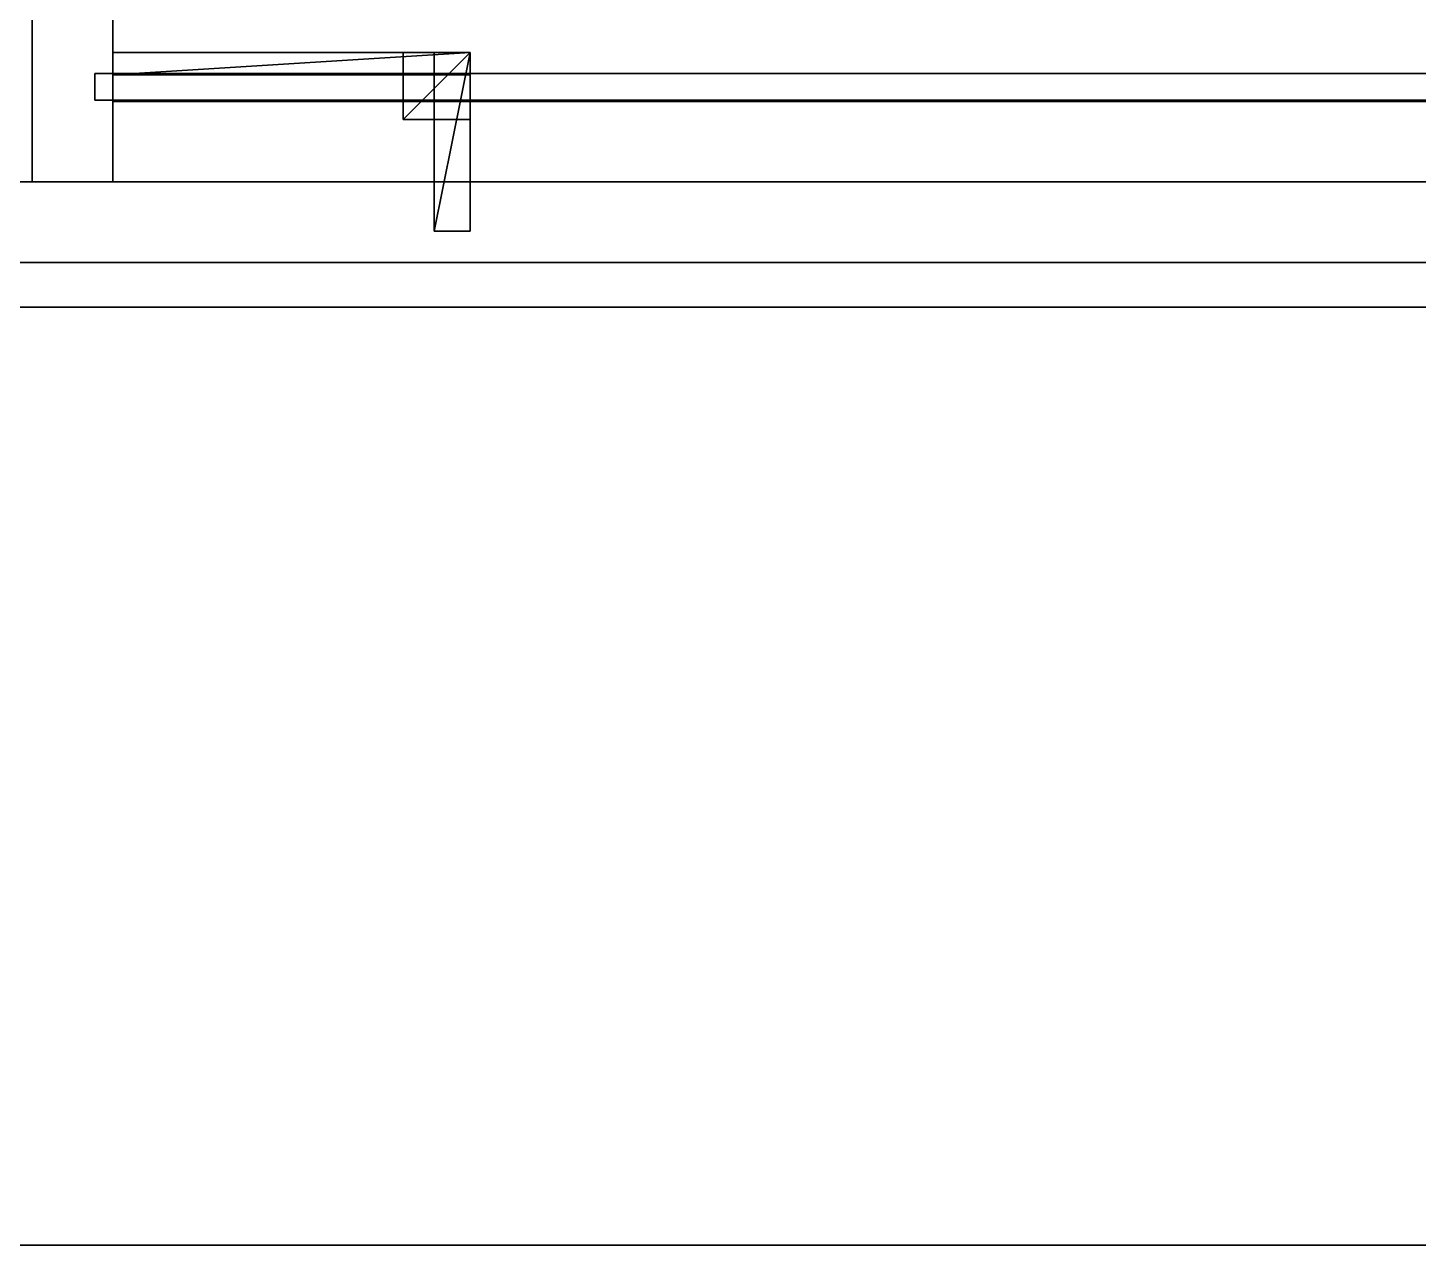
# Model space of a CAD drawing. Extents: x 0 to 6014, y -2453 to 0.
# Drawn here: x 3038 to 3349.2, y -2453 to -2180.5 of the extents above; entities that cross this region are included whole.
import ezdxf

# ---------------------------------------------------------------- set-up
doc = ezdxf.new("R2010")
doc.units = 0
for name, color, linetype in [('LAYER0', 7, 'CONTINUOUS'), ('LAYER1', 7, 'CONTINUOUS'), ('LAYER692', 7, 'CONTINUOUS'), ('LAYER699', 45, 'CONTINUOUS'), ('LAYER700', 2, 'CONTINUOUS'), ('LAYER701', 7, 'CONTINUOUS'), ('LAYER702', 253, 'CONTINUOUS'), ('LAYER703', 253, 'CONTINUOUS'), ('LAYER704', 253, 'CONTINUOUS'), ('LAYER705', 253, 'CONTINUOUS'), ('LAYER706', 253, 'CONTINUOUS'), ('LAYER707', 253, 'CONTINUOUS'), ('LAYER708', 45, 'CONTINUOUS'), ('LAYER718', 45, 'CONTINUOUS'), ('LAYER719', 45, 'CONTINUOUS'), ('LAYER721', 45, 'CONTINUOUS'), ('LAYER730', 2, 'CONTINUOUS'), ('LAYER731', 7, 'CONTINUOUS'), ('LAYER732', 253, 'CONTINUOUS'), ('LAYER733', 253, 'CONTINUOUS'), ('LAYER734', 253, 'CONTINUOUS'), ('LAYER735', 253, 'CONTINUOUS'), ('LAYER736', 253, 'CONTINUOUS'), ('LAYER737', 253, 'CONTINUOUS'), ('LAYER738', 7, 'CONTINUOUS'), ('LAYER748', 7, 'CONTINUOUS'), ('LAYER749', 7, 'CONTINUOUS'), ('LAYER751', 7, 'CONTINUOUS'), ('LAYER794', 7, 'CONTINUOUS')]:
    doc.layers.add(name, color=color, linetype=linetype)

msp = doc.modelspace()

# ---------------------------------------------------------------- linework, layer by layer
at = {"layer": 'LAYER0'}
for points, invisible_edges in [([(2107, -1840), (4585, 0), (2107, -2453), (2107, -1840)], 3), ([(2107, -2453), (4585, 0), (4585, -640), (2107, -2453)], 5), ([(2107, -2453), (4585, -640), (6013.69, -2453), (2107, -2453)], 3), ([(2107, -1840, 5), (6013.69, -2453, 5), (4585, -640, 5), (2107, -1840, 5)], 7), ([(6013.69, -2453, 5), (2107, -1840, 5), (2107, -2453, 5), (6013.69, -2453, 5)], 1), ([(6013.69, -2453, 5), (2107, -2453), (6013.69, -2453), (6013.69, -2453, 5)], 1), ([(2107, -2453), (6013.69, -2453, 5), (2107, -2453, 5), (2107, -2453)], 1)]:
    msp.add_3dface(points, dxfattribs=dict(at, invisible_edges=invisible_edges))
at = {"layer": 'LAYER692', "invisible_edges": 1}
for points in [[(3677, -1693, 942), (2257, -2243, 942), (2257, -1693, 942), (3677, -1693, 942)], [(2257, -2243, 942), (3677, -1693, 942), (3677, -2243, 942), (2257, -2243, 942)], [(3677, -2243, 962), (2257, -1693, 962), (2257, -2243, 962), (3677, -2243, 962)], [(2257, -1693, 962), (3677, -2243, 962), (3677, -1693, 962), (2257, -1693, 962)], [(3677, -2243, 962), (2257, -2243, 942), (3677, -2243, 942), (3677, -2243, 962)], [(2257, -2243, 942), (3677, -2243, 962), (2257, -2243, 962), (2257, -2243, 942)]]:
    msp.add_3dface(points, dxfattribs=at)
at = {"layer": 'LAYER699', "invisible_edges": 1}
for points in [[(2257, -2215, 942), (3657, -2215, 5), (2257, -2215, 5), (2257, -2215, 942)], [(3657, -2215, 5), (2257, -2215, 942), (3657, -2215, 942), (3657, -2215, 5)], [(2257, -2233, 5), (3657, -2215, 5), (3657, -2233, 5), (2257, -2233, 5)], [(3657, -2215, 5), (2257, -2233, 5), (2257, -2215, 5), (3657, -2215, 5)], [(2257, -2215, 942), (3657, -2233, 942), (3657, -2215, 942), (2257, -2215, 942)], [(3657, -2233, 942), (2257, -2215, 942), (2257, -2233, 942), (3657, -2233, 942)], [(3657, -2233, 942), (2257, -2233, 5), (3657, -2233, 5), (3657, -2233, 942)], [(2257, -2233, 5), (3657, -2233, 942), (2257, -2233, 942), (2257, -2233, 5)]]:
    msp.add_3dface(points, dxfattribs=at)
at = {"layer": 'LAYER700'}
for points in [[(3057, -2186, 878), (3057, -2191, 878), (3057, -2186, 901), (3057, -2186, 878)], [(3057, -2186, 901), (3057, -2191, 878), (3057, -2191, 901), (3057, -2186, 901)], [(3057, -2186, 901), (3057, -2191, 901), (3137, -2186, 901), (3057, -2186, 901)], [(3137, -2186, 901), (3057, -2191, 901), (3137, -2191, 901), (3137, -2186, 901)], [(3057, -2186, 901), (3137, -2186, 901), (3057, -2186, 878), (3057, -2186, 901)], [(3057, -2186, 878), (3137, -2186, 901), (3137, -2186, 878), (3057, -2186, 878)], [(3057, -2186, 878), (3137, -2186, 878), (3057, -2191, 878), (3057, -2186, 878)], [(3057, -2191, 878), (3137, -2186, 878), (3137, -2191, 878), (3057, -2191, 878)], [(3137, -2186, 901), (3137, -2191, 901), (3137, -2186, 878), (3137, -2186, 901)], [(3137, -2186, 878), (3137, -2191, 901), (3137, -2191, 878), (3137, -2186, 878)], [(3057, -2191, 878), (3137, -2191, 878), (3057, -2191, 901), (3057, -2191, 878)], [(3057, -2191, 901), (3137, -2191, 878), (3137, -2191, 901), (3057, -2191, 901)]]:
    msp.add_3dface(points, dxfattribs=at)
at = {"layer": 'LAYER701', "invisible_edges": 1}
for points in [[(3137, -2186, 878), (3057, -2186, 901), (3137, -2186, 901), (3137, -2186, 878)], [(3057, -2186, 901), (3137, -2186, 878), (3057, -2186, 878), (3057, -2186, 901)], [(3137, -2191, 901), (3057, -2186, 901), (3057, -2191, 901), (3137, -2191, 901)], [(3057, -2186, 901), (3137, -2191, 901), (3137, -2186, 901), (3057, -2186, 901)], [(3057, -2191, 878), (3057, -2186, 901), (3057, -2186, 878), (3057, -2191, 878)], [(3057, -2186, 901), (3057, -2191, 878), (3057, -2191, 901), (3057, -2186, 901)], [(3137, -2186, 878), (3057, -2191, 878), (3057, -2186, 878), (3137, -2186, 878)], [(3057, -2191, 878), (3137, -2186, 878), (3137, -2191, 878), (3057, -2191, 878)], [(3137, -2191, 901), (3137, -2186, 878), (3137, -2186, 901), (3137, -2191, 901)], [(3137, -2186, 878), (3137, -2191, 901), (3137, -2191, 878), (3137, -2186, 878)], [(3057, -2191, 878), (3137, -2191, 901), (3057, -2191, 901), (3057, -2191, 878)], [(3137, -2191, 901), (3057, -2191, 878), (3137, -2191, 878), (3137, -2191, 901)]]:
    msp.add_3dface(points, dxfattribs=at)
at = {"layer": 'LAYER702'}
for points in [[(3122, -2186, 886), (3122, -2201, 886), (3122, -2186, 901), (3122, -2186, 886)], [(3122, -2186, 901), (3122, -2201, 886), (3122, -2201, 901), (3122, -2186, 901)], [(3122, -2186, 901), (3122, -2201, 901), (3137, -2186, 901), (3122, -2186, 901)], [(3137, -2186, 901), (3122, -2201, 901), (3137, -2201, 901), (3137, -2186, 901)], [(3122, -2186, 901), (3137, -2186, 901), (3122, -2186, 886), (3122, -2186, 901)], [(3122, -2186, 886), (3137, -2186, 901), (3137, -2186, 886), (3122, -2186, 886)], [(3122, -2186, 886), (3137, -2186, 886), (3122, -2201, 886), (3122, -2186, 886)], [(3122, -2201, 886), (3137, -2186, 886), (3137, -2201, 886), (3122, -2201, 886)], [(3137, -2186, 901), (3137, -2201, 901), (3137, -2186, 886), (3137, -2186, 901)], [(3137, -2186, 886), (3137, -2201, 901), (3137, -2201, 886), (3137, -2186, 886)], [(3122, -2201, 886), (3137, -2201, 886), (3122, -2201, 901), (3122, -2201, 886)], [(3122, -2201, 901), (3137, -2201, 886), (3137, -2201, 901), (3122, -2201, 901)]]:
    msp.add_3dface(points, dxfattribs=at)
at = {"layer": 'LAYER703'}
for points in [[(3122, -2186, 886), (3122, -2201, 886), (3122, -2186, 901), (3122, -2186, 886)], [(3122, -2186, 901), (3122, -2201, 886), (3122, -2201, 901), (3122, -2186, 901)], [(3122, -2186, 901), (3122, -2201, 901), (3137, -2186, 901), (3122, -2186, 901)], [(3137, -2186, 901), (3122, -2201, 901), (3137, -2201, 901), (3137, -2186, 901)], [(3122, -2186, 901), (3137, -2186, 901), (3122, -2186, 886), (3122, -2186, 901)], [(3122, -2186, 886), (3137, -2186, 901), (3137, -2186, 886), (3122, -2186, 886)], [(3122, -2186, 886), (3137, -2186, 886), (3122, -2201, 886), (3122, -2186, 886)], [(3122, -2201, 886), (3137, -2186, 886), (3137, -2201, 886), (3122, -2201, 886)], [(3137, -2186, 901), (3137, -2201, 901), (3137, -2186, 886), (3137, -2186, 901)], [(3137, -2186, 886), (3137, -2201, 901), (3137, -2201, 886), (3137, -2186, 886)], [(3122, -2201, 886), (3137, -2201, 886), (3122, -2201, 901), (3122, -2201, 886)], [(3122, -2201, 901), (3137, -2201, 886), (3137, -2201, 901), (3122, -2201, 901)]]:
    msp.add_3dface(points, dxfattribs=at)
at = {"layer": 'LAYER704'}
for points in [[(3122, -2186, 886), (3122, -2201, 886), (3122, -2186, 901), (3122, -2186, 886)], [(3122, -2186, 901), (3122, -2201, 886), (3122, -2201, 901), (3122, -2186, 901)], [(3122, -2186, 901), (3122, -2201, 901), (3137, -2186, 901), (3122, -2186, 901)], [(3137, -2186, 901), (3122, -2201, 901), (3137, -2201, 901), (3137, -2186, 901)], [(3122, -2186, 901), (3137, -2186, 901), (3122, -2186, 886), (3122, -2186, 901)], [(3122, -2186, 886), (3137, -2186, 901), (3137, -2186, 886), (3122, -2186, 886)], [(3122, -2186, 886), (3137, -2186, 886), (3122, -2201, 886), (3122, -2186, 886)], [(3122, -2201, 886), (3137, -2186, 886), (3137, -2201, 886), (3122, -2201, 886)], [(3137, -2186, 901), (3137, -2201, 901), (3137, -2186, 886), (3137, -2186, 901)], [(3137, -2186, 886), (3137, -2201, 901), (3137, -2201, 886), (3137, -2186, 886)], [(3122, -2201, 886), (3137, -2201, 886), (3122, -2201, 901), (3122, -2201, 886)], [(3122, -2201, 901), (3137, -2201, 886), (3137, -2201, 901), (3122, -2201, 901)]]:
    msp.add_3dface(points, dxfattribs=at)
at = {"layer": 'LAYER705'}
for points in [[(3122, -2186, 886), (3122, -2201, 886), (3122, -2186, 901), (3122, -2186, 886)], [(3122, -2186, 901), (3122, -2201, 886), (3122, -2201, 901), (3122, -2186, 901)], [(3122, -2186, 901), (3122, -2201, 901), (3137, -2186, 901), (3122, -2186, 901)], [(3137, -2186, 901), (3122, -2201, 901), (3137, -2201, 901), (3137, -2186, 901)], [(3122, -2186, 901), (3137, -2186, 901), (3122, -2186, 886), (3122, -2186, 901)], [(3122, -2186, 886), (3137, -2186, 901), (3137, -2186, 886), (3122, -2186, 886)], [(3122, -2186, 886), (3137, -2186, 886), (3122, -2201, 886), (3122, -2186, 886)], [(3122, -2201, 886), (3137, -2186, 886), (3137, -2201, 886), (3122, -2201, 886)], [(3137, -2186, 901), (3137, -2201, 901), (3137, -2186, 886), (3137, -2186, 901)], [(3137, -2186, 886), (3137, -2201, 901), (3137, -2201, 886), (3137, -2186, 886)], [(3122, -2201, 886), (3137, -2201, 886), (3122, -2201, 901), (3122, -2201, 886)], [(3122, -2201, 901), (3137, -2201, 886), (3137, -2201, 901), (3122, -2201, 901)]]:
    msp.add_3dface(points, dxfattribs=at)
at = {"layer": 'LAYER706'}
for points in [[(3129, -2186, 893), (3129, -2226, 893), (3129, -2186, 901), (3129, -2186, 893)], [(3129, -2186, 901), (3129, -2226, 893), (3129, -2226, 901), (3129, -2186, 901)], [(3129, -2186, 901), (3129, -2226, 901), (3137, -2186, 901), (3129, -2186, 901)], [(3137, -2186, 901), (3129, -2226, 901), (3137, -2226, 901), (3137, -2186, 901)], [(3129, -2186, 901), (3137, -2186, 901), (3129, -2186, 893), (3129, -2186, 901)], [(3129, -2186, 893), (3137, -2186, 901), (3137, -2186, 893), (3129, -2186, 893)], [(3129, -2186, 893), (3137, -2186, 893), (3129, -2226, 893), (3129, -2186, 893)], [(3129, -2226, 893), (3137, -2186, 893), (3137, -2226, 893), (3129, -2226, 893)], [(3137, -2186, 901), (3137, -2226, 901), (3137, -2186, 893), (3137, -2186, 901)], [(3137, -2186, 893), (3137, -2226, 901), (3137, -2226, 893), (3137, -2186, 893)], [(3129, -2226, 893), (3137, -2226, 893), (3129, -2226, 901), (3129, -2226, 893)], [(3129, -2226, 901), (3137, -2226, 893), (3137, -2226, 901), (3129, -2226, 901)]]:
    msp.add_3dface(points, dxfattribs=at)
at = {"layer": 'LAYER707'}
for points in [[(3057, -2186, 885), (3057, -2191, 885), (3057, -2186, 901), (3057, -2186, 885)], [(3057, -2186, 901), (3057, -2191, 885), (3057, -2191, 901), (3057, -2186, 901)], [(3057, -2186, 901), (3057, -2191, 901), (3137, -2186, 901), (3057, -2186, 901)], [(3137, -2186, 901), (3057, -2191, 901), (3137, -2191, 901), (3137, -2186, 901)], [(3057, -2186, 901), (3137, -2186, 901), (3057, -2186, 885), (3057, -2186, 901)], [(3057, -2186, 885), (3137, -2186, 901), (3137, -2186, 885), (3057, -2186, 885)], [(3057, -2186, 885), (3137, -2186, 885), (3057, -2191, 885), (3057, -2186, 885)], [(3057, -2191, 885), (3137, -2186, 885), (3137, -2191, 885), (3057, -2191, 885)], [(3137, -2186, 901), (3137, -2191, 901), (3137, -2186, 885), (3137, -2186, 901)], [(3137, -2186, 885), (3137, -2191, 901), (3137, -2191, 885), (3137, -2186, 885)], [(3057, -2191, 885), (3137, -2191, 885), (3057, -2191, 901), (3057, -2191, 885)], [(3057, -2191, 901), (3137, -2191, 885), (3137, -2191, 901), (3057, -2191, 901)]]:
    msp.add_3dface(points, dxfattribs=at)
at = {"layer": 'LAYER708', "invisible_edges": 1}
for points in [[(3057, -2215, 506), (3639, -1705, 506), (3639, -2215, 506), (3057, -2215, 506)], [(3639, -1705, 506), (3057, -2215, 506), (3057, -1705, 506), (3639, -1705, 506)], [(3057, -2215, 506), (3057, -1705, 524), (3057, -1705, 506), (3057, -2215, 506)], [(3057, -1705, 524), (3057, -2215, 506), (3057, -2215, 524), (3057, -1705, 524)], [(3057, -1705, 524), (3639, -2215, 524), (3639, -1705, 524), (3057, -1705, 524)], [(3639, -2215, 524), (3057, -1705, 524), (3057, -2215, 524), (3639, -2215, 524)], [(3639, -2215, 524), (3057, -2215, 506), (3639, -2215, 506), (3639, -2215, 524)], [(3057, -2215, 506), (3639, -2215, 524), (3057, -2215, 524), (3057, -2215, 506)]]:
    msp.add_3dface(points, dxfattribs=at)
at = {"layer": 'LAYER718', "invisible_edges": 1}
for points in [[(3057, -2215, 505), (3039, -1705, 505), (3057, -1705, 505), (3057, -2215, 505)], [(3039, -1705, 505), (3057, -2215, 505), (3039, -2215, 505), (3039, -1705, 505)], [(3039, -2215, 942), (3057, -1705, 942), (3039, -1705, 942), (3039, -2215, 942)], [(3057, -1705, 942), (3039, -2215, 942), (3057, -2215, 942), (3057, -1705, 942)], [(3039, -1705, 505), (3039, -2215, 942), (3039, -1705, 942), (3039, -1705, 505)], [(3039, -2215, 942), (3039, -1705, 505), (3039, -2215, 505), (3039, -2215, 942)], [(3057, -2215, 505), (3057, -1705, 942), (3057, -2215, 942), (3057, -2215, 505)], [(3057, -1705, 942), (3057, -2215, 505), (3057, -1705, 505), (3057, -1705, 942)], [(3039, -2215, 942), (3057, -2215, 505), (3057, -2215, 942), (3039, -2215, 942)], [(3057, -2215, 505), (3039, -2215, 942), (3039, -2215, 505), (3057, -2215, 505)]]:
    msp.add_3dface(points, dxfattribs=at)
at = {"layer": 'LAYER719', "invisible_edges": 1}
for points in [[(3053, -2190.7, 520), (3053, -2196.7, 941.5), (3053, -2190.7, 941.5), (3053, -2190.7, 520)], [(3053, -2196.7, 941.5), (3053, -2190.7, 520), (3053, -2196.7, 520), (3053, -2196.7, 941.5)], [(3643, -2190.7, 941.5), (3053, -2196.7, 941.5), (3643, -2196.7, 941.5), (3643, -2190.7, 941.5)], [(3053, -2196.7, 941.5), (3643, -2190.7, 941.5), (3053, -2190.7, 941.5), (3053, -2196.7, 941.5)], [(3053, -2190.7, 520), (3643, -2196.7, 520), (3053, -2196.7, 520), (3053, -2190.7, 520)], [(3643, -2196.7, 520), (3053, -2190.7, 520), (3643, -2190.7, 520), (3643, -2196.7, 520)], [(3643, -2190.7, 941.5), (3053, -2190.7, 520), (3053, -2190.7, 941.5), (3643, -2190.7, 941.5)], [(3053, -2190.7, 520), (3643, -2190.7, 941.5), (3643, -2190.7, 520), (3053, -2190.7, 520)], [(3643, -2196.7, 520), (3053, -2196.7, 941.5), (3053, -2196.7, 520), (3643, -2196.7, 520)], [(3053, -2196.7, 941.5), (3643, -2196.7, 520), (3643, -2196.7, 941.5), (3053, -2196.7, 941.5)]]:
    msp.add_3dface(points, dxfattribs=at)
at = {"layer": 'LAYER721', "invisible_edges": 1}
for points in [[(3057, -2197, 821.5), (3057, -2215, 941.5), (3057, -2197, 941.5), (3057, -2197, 821.5)], [(3057, -2215, 941.5), (3057, -2197, 821.5), (3057, -2215, 821.5), (3057, -2215, 941.5)], [(3639, -2197, 941.5), (3057, -2215, 941.5), (3639, -2215, 941.5), (3639, -2197, 941.5)], [(3057, -2215, 941.5), (3639, -2197, 941.5), (3057, -2197, 941.5), (3057, -2215, 941.5)], [(3057, -2197, 821.5), (3639, -2215, 821.5), (3057, -2215, 821.5), (3057, -2197, 821.5)], [(3639, -2215, 821.5), (3057, -2197, 821.5), (3639, -2197, 821.5), (3639, -2215, 821.5)], [(3639, -2197, 941.5), (3057, -2197, 821.5), (3057, -2197, 941.5), (3639, -2197, 941.5)], [(3057, -2197, 821.5), (3639, -2197, 941.5), (3639, -2197, 821.5), (3057, -2197, 821.5)], [(3639, -2215, 821.5), (3057, -2215, 941.5), (3057, -2215, 821.5), (3639, -2215, 821.5)], [(3057, -2215, 941.5), (3639, -2215, 821.5), (3639, -2215, 941.5), (3057, -2215, 941.5)]]:
    msp.add_3dface(points, dxfattribs=at)
at = {"layer": 'LAYER730'}
for points in [[(3057, -2186, 441), (3057, -2191, 441), (3057, -2186, 464), (3057, -2186, 441)], [(3057, -2186, 464), (3057, -2191, 441), (3057, -2191, 464), (3057, -2186, 464)], [(3057, -2186, 464), (3057, -2191, 464), (3137, -2186, 464), (3057, -2186, 464)], [(3137, -2186, 464), (3057, -2191, 464), (3137, -2191, 464), (3137, -2186, 464)], [(3057, -2186, 464), (3137, -2186, 464), (3057, -2186, 441), (3057, -2186, 464)], [(3057, -2186, 441), (3137, -2186, 464), (3137, -2186, 441), (3057, -2186, 441)], [(3057, -2186, 441), (3137, -2186, 441), (3057, -2191, 441), (3057, -2186, 441)], [(3057, -2191, 441), (3137, -2186, 441), (3137, -2191, 441), (3057, -2191, 441)], [(3137, -2186, 464), (3137, -2191, 464), (3137, -2186, 441), (3137, -2186, 464)], [(3137, -2186, 441), (3137, -2191, 464), (3137, -2191, 441), (3137, -2186, 441)], [(3057, -2191, 441), (3137, -2191, 441), (3057, -2191, 464), (3057, -2191, 441)], [(3057, -2191, 464), (3137, -2191, 441), (3137, -2191, 464), (3057, -2191, 464)]]:
    msp.add_3dface(points, dxfattribs=at)
at = {"layer": 'LAYER731', "invisible_edges": 1}
for points in [[(3137, -2186, 441), (3057, -2186, 464), (3137, -2186, 464), (3137, -2186, 441)], [(3057, -2186, 464), (3137, -2186, 441), (3057, -2186, 441), (3057, -2186, 464)], [(3137, -2191, 464), (3057, -2186, 464), (3057, -2191, 464), (3137, -2191, 464)], [(3057, -2186, 464), (3137, -2191, 464), (3137, -2186, 464), (3057, -2186, 464)], [(3057, -2191, 441), (3057, -2186, 464), (3057, -2186, 441), (3057, -2191, 441)], [(3057, -2186, 464), (3057, -2191, 441), (3057, -2191, 464), (3057, -2186, 464)], [(3137, -2186, 441), (3057, -2191, 441), (3057, -2186, 441), (3137, -2186, 441)], [(3057, -2191, 441), (3137, -2186, 441), (3137, -2191, 441), (3057, -2191, 441)], [(3137, -2191, 464), (3137, -2186, 441), (3137, -2186, 464), (3137, -2191, 464)], [(3137, -2186, 441), (3137, -2191, 464), (3137, -2191, 441), (3137, -2186, 441)], [(3057, -2191, 441), (3137, -2191, 464), (3057, -2191, 464), (3057, -2191, 441)], [(3137, -2191, 464), (3057, -2191, 441), (3137, -2191, 441), (3137, -2191, 464)]]:
    msp.add_3dface(points, dxfattribs=at)
at = {"layer": 'LAYER732'}
for points in [[(3122, -2186, 449), (3122, -2201, 449), (3122, -2186, 464), (3122, -2186, 449)], [(3122, -2186, 464), (3122, -2201, 449), (3122, -2201, 464), (3122, -2186, 464)], [(3122, -2186, 464), (3122, -2201, 464), (3137, -2186, 464), (3122, -2186, 464)], [(3137, -2186, 464), (3122, -2201, 464), (3137, -2201, 464), (3137, -2186, 464)], [(3122, -2186, 464), (3137, -2186, 464), (3122, -2186, 449), (3122, -2186, 464)], [(3122, -2186, 449), (3137, -2186, 464), (3137, -2186, 449), (3122, -2186, 449)], [(3122, -2186, 449), (3137, -2186, 449), (3122, -2201, 449), (3122, -2186, 449)], [(3122, -2201, 449), (3137, -2186, 449), (3137, -2201, 449), (3122, -2201, 449)], [(3137, -2186, 464), (3137, -2201, 464), (3137, -2186, 449), (3137, -2186, 464)], [(3137, -2186, 449), (3137, -2201, 464), (3137, -2201, 449), (3137, -2186, 449)], [(3122, -2201, 449), (3137, -2201, 449), (3122, -2201, 464), (3122, -2201, 449)], [(3122, -2201, 464), (3137, -2201, 449), (3137, -2201, 464), (3122, -2201, 464)]]:
    msp.add_3dface(points, dxfattribs=at)
at = {"layer": 'LAYER733'}
for points in [[(3122, -2186, 449), (3122, -2201, 449), (3122, -2186, 464), (3122, -2186, 449)], [(3122, -2186, 464), (3122, -2201, 449), (3122, -2201, 464), (3122, -2186, 464)], [(3122, -2186, 464), (3122, -2201, 464), (3137, -2186, 464), (3122, -2186, 464)], [(3137, -2186, 464), (3122, -2201, 464), (3137, -2201, 464), (3137, -2186, 464)], [(3122, -2186, 464), (3137, -2186, 464), (3122, -2186, 449), (3122, -2186, 464)], [(3122, -2186, 449), (3137, -2186, 464), (3137, -2186, 449), (3122, -2186, 449)], [(3122, -2186, 449), (3137, -2186, 449), (3122, -2201, 449), (3122, -2186, 449)], [(3122, -2201, 449), (3137, -2186, 449), (3137, -2201, 449), (3122, -2201, 449)], [(3137, -2186, 464), (3137, -2201, 464), (3137, -2186, 449), (3137, -2186, 464)], [(3137, -2186, 449), (3137, -2201, 464), (3137, -2201, 449), (3137, -2186, 449)], [(3122, -2201, 449), (3137, -2201, 449), (3122, -2201, 464), (3122, -2201, 449)], [(3122, -2201, 464), (3137, -2201, 449), (3137, -2201, 464), (3122, -2201, 464)]]:
    msp.add_3dface(points, dxfattribs=at)
at = {"layer": 'LAYER734'}
for points in [[(3122, -2186, 449), (3122, -2201, 449), (3122, -2186, 464), (3122, -2186, 449)], [(3122, -2186, 464), (3122, -2201, 449), (3122, -2201, 464), (3122, -2186, 464)], [(3122, -2186, 464), (3122, -2201, 464), (3137, -2186, 464), (3122, -2186, 464)], [(3137, -2186, 464), (3122, -2201, 464), (3137, -2201, 464), (3137, -2186, 464)], [(3122, -2186, 464), (3137, -2186, 464), (3122, -2186, 449), (3122, -2186, 464)], [(3122, -2186, 449), (3137, -2186, 464), (3137, -2186, 449), (3122, -2186, 449)], [(3122, -2186, 449), (3137, -2186, 449), (3122, -2201, 449), (3122, -2186, 449)], [(3122, -2201, 449), (3137, -2186, 449), (3137, -2201, 449), (3122, -2201, 449)], [(3137, -2186, 464), (3137, -2201, 464), (3137, -2186, 449), (3137, -2186, 464)], [(3137, -2186, 449), (3137, -2201, 464), (3137, -2201, 449), (3137, -2186, 449)], [(3122, -2201, 449), (3137, -2201, 449), (3122, -2201, 464), (3122, -2201, 449)], [(3122, -2201, 464), (3137, -2201, 449), (3137, -2201, 464), (3122, -2201, 464)]]:
    msp.add_3dface(points, dxfattribs=at)
at = {"layer": 'LAYER735'}
for points in [[(3122, -2186, 449), (3122, -2201, 449), (3122, -2186, 464), (3122, -2186, 449)], [(3122, -2186, 464), (3122, -2201, 449), (3122, -2201, 464), (3122, -2186, 464)], [(3122, -2186, 464), (3122, -2201, 464), (3137, -2186, 464), (3122, -2186, 464)], [(3137, -2186, 464), (3122, -2201, 464), (3137, -2201, 464), (3137, -2186, 464)], [(3122, -2186, 464), (3137, -2186, 464), (3122, -2186, 449), (3122, -2186, 464)], [(3122, -2186, 449), (3137, -2186, 464), (3137, -2186, 449), (3122, -2186, 449)], [(3122, -2186, 449), (3137, -2186, 449), (3122, -2201, 449), (3122, -2186, 449)], [(3122, -2201, 449), (3137, -2186, 449), (3137, -2201, 449), (3122, -2201, 449)], [(3137, -2186, 464), (3137, -2201, 464), (3137, -2186, 449), (3137, -2186, 464)], [(3137, -2186, 449), (3137, -2201, 464), (3137, -2201, 449), (3137, -2186, 449)], [(3122, -2201, 449), (3137, -2201, 449), (3122, -2201, 464), (3122, -2201, 449)], [(3122, -2201, 464), (3137, -2201, 449), (3137, -2201, 464), (3122, -2201, 464)]]:
    msp.add_3dface(points, dxfattribs=at)
at = {"layer": 'LAYER736'}
for points in [[(3129, -2186, 456), (3129, -2226, 456), (3129, -2186, 464), (3129, -2186, 456)], [(3129, -2186, 464), (3129, -2226, 456), (3129, -2226, 464), (3129, -2186, 464)], [(3129, -2186, 464), (3129, -2226, 464), (3137, -2186, 464), (3129, -2186, 464)], [(3137, -2186, 464), (3129, -2226, 464), (3137, -2226, 464), (3137, -2186, 464)], [(3129, -2186, 464), (3137, -2186, 464), (3129, -2186, 456), (3129, -2186, 464)], [(3129, -2186, 456), (3137, -2186, 464), (3137, -2186, 456), (3129, -2186, 456)], [(3129, -2186, 456), (3137, -2186, 456), (3129, -2226, 456), (3129, -2186, 456)], [(3129, -2226, 456), (3137, -2186, 456), (3137, -2226, 456), (3129, -2226, 456)], [(3137, -2186, 464), (3137, -2226, 464), (3137, -2186, 456), (3137, -2186, 464)], [(3137, -2186, 456), (3137, -2226, 464), (3137, -2226, 456), (3137, -2186, 456)], [(3129, -2226, 456), (3137, -2226, 456), (3129, -2226, 464), (3129, -2226, 456)], [(3129, -2226, 464), (3137, -2226, 456), (3137, -2226, 464), (3129, -2226, 464)]]:
    msp.add_3dface(points, dxfattribs=at)
at = {"layer": 'LAYER737'}
for points in [[(3057, -2186, 448), (3057, -2191, 448), (3057, -2186, 464), (3057, -2186, 448)], [(3057, -2186, 464), (3057, -2191, 448), (3057, -2191, 464), (3057, -2186, 464)], [(3057, -2186, 464), (3057, -2191, 464), (3137, -2186, 464), (3057, -2186, 464)], [(3137, -2186, 464), (3057, -2191, 464), (3137, -2191, 464), (3137, -2186, 464)], [(3057, -2186, 464), (3137, -2186, 464), (3057, -2186, 448), (3057, -2186, 464)], [(3057, -2186, 448), (3137, -2186, 464), (3137, -2186, 448), (3057, -2186, 448)], [(3057, -2186, 448), (3137, -2186, 448), (3057, -2191, 448), (3057, -2186, 448)], [(3057, -2191, 448), (3137, -2186, 448), (3137, -2191, 448), (3057, -2191, 448)], [(3137, -2186, 464), (3137, -2191, 464), (3137, -2186, 448), (3137, -2186, 464)], [(3137, -2186, 448), (3137, -2191, 464), (3137, -2191, 448), (3137, -2186, 448)], [(3057, -2191, 448), (3137, -2191, 448), (3057, -2191, 464), (3057, -2191, 448)], [(3057, -2191, 464), (3137, -2191, 448), (3137, -2191, 464), (3057, -2191, 464)]]:
    msp.add_3dface(points, dxfattribs=at)
at = {"layer": 'LAYER738', "invisible_edges": 1}
for points in [[(3057, -2215, 156), (3621, -1725, 156), (3621, -2215, 156), (3057, -2215, 156)], [(3621, -1725, 156), (3057, -2215, 156), (3057, -1725, 156), (3621, -1725, 156)], [(3057, -2215, 156), (3057, -1725, 174), (3057, -1725, 156), (3057, -2215, 156)], [(3057, -1725, 174), (3057, -2215, 156), (3057, -2215, 174), (3057, -1725, 174)], [(3057, -1725, 174), (3621, -2215, 174), (3621, -1725, 174), (3057, -1725, 174)], [(3621, -2215, 174), (3057, -1725, 174), (3057, -2215, 174), (3621, -2215, 174)], [(3621, -2215, 174), (3057, -2215, 156), (3621, -2215, 156), (3621, -2215, 174)], [(3057, -2215, 156), (3621, -2215, 174), (3057, -2215, 174), (3057, -2215, 156)]]:
    msp.add_3dface(points, dxfattribs=at)
at = {"layer": 'LAYER748', "invisible_edges": 1}
for points in [[(3057, -2215, 155), (3039, -1725, 155), (3057, -1725, 155), (3057, -2215, 155)], [(3039, -1725, 155), (3057, -2215, 155), (3039, -2215, 155), (3039, -1725, 155)], [(3039, -2215, 505), (3057, -1725, 505), (3039, -1725, 505), (3039, -2215, 505)], [(3057, -1725, 505), (3039, -2215, 505), (3057, -2215, 505), (3057, -1725, 505)], [(3039, -1725, 155), (3039, -2215, 505), (3039, -1725, 505), (3039, -1725, 155)], [(3039, -2215, 505), (3039, -1725, 155), (3039, -2215, 155), (3039, -2215, 505)], [(3057, -2215, 155), (3057, -1725, 505), (3057, -2215, 505), (3057, -2215, 155)], [(3057, -1725, 505), (3057, -2215, 155), (3057, -1725, 155), (3057, -1725, 505)], [(3039, -2215, 505), (3057, -2215, 155), (3057, -2215, 505), (3039, -2215, 505)], [(3057, -2215, 155), (3039, -2215, 505), (3039, -2215, 155), (3057, -2215, 155)]]:
    msp.add_3dface(points, dxfattribs=at)
at = {"layer": 'LAYER749', "invisible_edges": 1}
for points in [[(3053, -2190.7, 170), (3053, -2196.7, 504.5), (3053, -2190.7, 504.5), (3053, -2190.7, 170)], [(3053, -2196.7, 504.5), (3053, -2190.7, 170), (3053, -2196.7, 170), (3053, -2196.7, 504.5)], [(3625, -2190.7, 504.5), (3053, -2196.7, 504.5), (3625, -2196.7, 504.5), (3625, -2190.7, 504.5)], [(3053, -2196.7, 504.5), (3625, -2190.7, 504.5), (3053, -2190.7, 504.5), (3053, -2196.7, 504.5)], [(3053, -2190.7, 170), (3625, -2196.7, 170), (3053, -2196.7, 170), (3053, -2190.7, 170)], [(3625, -2196.7, 170), (3053, -2190.7, 170), (3625, -2190.7, 170), (3625, -2196.7, 170)], [(3625, -2190.7, 504.5), (3053, -2190.7, 170), (3053, -2190.7, 504.5), (3625, -2190.7, 504.5)], [(3053, -2190.7, 170), (3625, -2190.7, 504.5), (3625, -2190.7, 170), (3053, -2190.7, 170)], [(3625, -2196.7, 170), (3053, -2196.7, 504.5), (3053, -2196.7, 170), (3625, -2196.7, 170)], [(3053, -2196.7, 504.5), (3625, -2196.7, 170), (3625, -2196.7, 504.5), (3053, -2196.7, 504.5)]]:
    msp.add_3dface(points, dxfattribs=at)
at = {"layer": 'LAYER751', "invisible_edges": 1}
for points in [[(3057, -2197, 384.5), (3057, -2215, 504.5), (3057, -2197, 504.5), (3057, -2197, 384.5)], [(3057, -2215, 504.5), (3057, -2197, 384.5), (3057, -2215, 384.5), (3057, -2215, 504.5)], [(3621, -2197, 504.5), (3057, -2215, 504.5), (3621, -2215, 504.5), (3621, -2197, 504.5)], [(3057, -2215, 504.5), (3621, -2197, 504.5), (3057, -2197, 504.5), (3057, -2215, 504.5)], [(3057, -2197, 384.5), (3621, -2215, 384.5), (3057, -2215, 384.5), (3057, -2197, 384.5)], [(3621, -2215, 384.5), (3057, -2197, 384.5), (3621, -2197, 384.5), (3621, -2215, 384.5)], [(3621, -2197, 504.5), (3057, -2197, 384.5), (3057, -2197, 504.5), (3621, -2197, 504.5)], [(3057, -2197, 384.5), (3621, -2197, 504.5), (3621, -2197, 384.5), (3057, -2197, 384.5)], [(3621, -2215, 384.5), (3057, -2215, 504.5), (3057, -2215, 384.5), (3621, -2215, 384.5)], [(3057, -2215, 504.5), (3621, -2215, 384.5), (3621, -2215, 504.5), (3057, -2215, 504.5)]]:
    msp.add_3dface(points, dxfattribs=at)
at = {"layer": 'LAYER794', "invisible_edges": 1}
for points in [[(3039, -2215, 155), (3021, -1725, 155), (3039, -1725, 155), (3039, -2215, 155)], [(3021, -1725, 155), (3039, -2215, 155), (3021, -2215, 155), (3021, -1725, 155)], [(3021, -2215, 942), (3039, -1725, 942), (3021, -1725, 942), (3021, -2215, 942)], [(3039, -1725, 942), (3021, -2215, 942), (3039, -2215, 942), (3039, -1725, 942)], [(3039, -1725, 942), (3039, -2215, 155), (3039, -1725, 155), (3039, -1725, 942)], [(3039, -2215, 155), (3039, -1725, 942), (3039, -2215, 942), (3039, -2215, 155)], [(3039, -2215, 155), (3021, -2215, 942), (3021, -2215, 155), (3039, -2215, 155)], [(3021, -2215, 942), (3039, -2215, 155), (3039, -2215, 942), (3021, -2215, 942)]]:
    msp.add_3dface(points, dxfattribs=at)

# ---------------------------------------------------------------- meshes
at = {"layer": 'LAYER1'}
mesh = msp.add_polymesh((11, 2), dxfattribs=at)
for k, corner in enumerate([(2257, -1690, 2334), (2257, -2453, 2334), (150, -1690, 2334), (2257, -1690, 2334), (150, -160, 2334), (150, -1690, 2334), (915, -160, 2334), (150, -160, 2334), (915, -415, 2334), (915, -160, 2334), (1660, -415, 2334), (915, -415, 2334), (1660, -150, 2334), (1660, -415, 2334), (4435, -150, 2334), (1660, -150, 2334), (4435, -790, 2334), (4435, -150, 2334), (6013.688, -790, 2334), (4435, -790, 2334), (6013.688, -640, 2334), (4585, -640, 2334)]):
    mesh.set_mesh_vertex(divmod(k, 2), corner)

doc.saveas('drawing.dxf')
